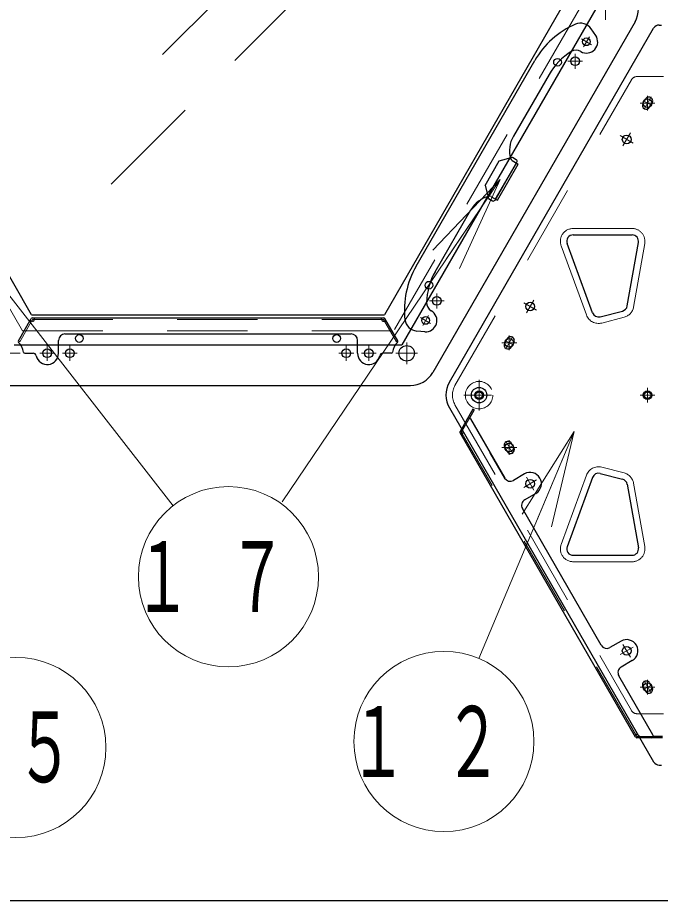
# Model space of a CAD drawing. Units: millimetres on the paper, scale 1:50. Extents: x -385 to 840, y 0 to 267.
# Drawn here: x 139.28 to 159.26, y 56.82 to 84.25 of the extents above; entities that cross this region are included whole.
import ezdxf

# ---------------------------------------------------------------- set-up
doc = ezdxf.new("R2010")
doc.units = ezdxf.units.MM
doc.linetypes.add('USER1', pattern=[4.5, 2.5, -2])
doc.linetypes.add('USER2', pattern=[6, 3, -1, 1, -1])
doc.layers.add('1_50', color=7, linetype='Continuous', lineweight=25)
doc.styles.add('ＭＳ ゴシック', font='')
doc.styles.get('ＭＳ ゴシック').set_extended_font_data('MS Gothic')

msp = doc.modelspace()

# ---------------------------------------------------------------- linework, layer by layer
at = {"layer": '1_50'}
for p, q in [((143.777, 83.097), (151.075, 90.395)), ((146.031, 82.918), (149.995, 86.882)), ((142.186, 79.073), (144.483, 81.37)), ((106.203, 56.817), (183.152, 56.817))]:
    msp.add_line(p, q, dxfattribs=at)
at = {"layer": '1_50', "linetype": 'USER2', "lineweight": 13}
for p, q in [((157.552, 84.857), (157.552, 84.177)), ((151.375, 74.157), (151.375, 73.477)), ((139.359, 73.817), (138.679, 73.817)), ((151.715, 73.817), (151.035, 73.817)), ((153.626, 72.996), (153.626, 72.039)), ((153.148, 72.517), (154.009, 72.517))]:
    msp.add_line(p, q, dxfattribs=at)
at = {"layer": '1_50', "color": 4, "linetype": 'USER1', "lineweight": 13}
for p, q in [((139.424, 74.517), (133.65, 84.517)), ((156.744, 84.517), (150.971, 74.517)), ((152.876, 72.817), (158.361, 82.317)), ((158.534, 82.417), (159.362, 82.417)), ((156.553, 77.696), (158.383, 77.696)), ((156.965, 75.007), (156.177, 77.158)), ((158.43, 75.255), (158.777, 77.226)), ((157.44, 74.757), (158.136, 74.936)), ((139.424, 74.517), (150.971, 74.517)), ((152.876, 72.217), (158.361, 62.717)), ((157.44, 70.277), (158.136, 70.098)), ((156.965, 70.027), (156.177, 67.876)), ((158.43, 69.78), (158.777, 67.808)), ((156.553, 67.339), (158.383, 67.339)), ((158.534, 62.617), (159.362, 62.617))]:
    msp.add_line(p, q, dxfattribs=at)
at = {"layer": '1_50', "color": 4}
for p, q in [((139.712, 75.017), (134.227, 84.517)), ((156.167, 84.517), (150.682, 75.017)), ((157.252, 84.517), (151.225, 74.077)), ((139.712, 75.017), (150.682, 75.017)), ((139.17, 74.077), (151.225, 74.077))]:
    msp.add_line(p, q, dxfattribs=at)
at = {"layer": '1_50', "color": 131}
for p, q in [((158.476, 84.117), (152.183, 73.217)), ((159.227, 84.017), (159.302, 84.017)), ((152.703, 72.917), (159.054, 83.917)), ((156.553, 77.496), (158.383, 77.496)), ((157.153, 75.076), (156.365, 77.227)), ((158.233, 75.289), (158.58, 77.261)), ((157.39, 74.951), (158.086, 75.13)), ((138.904, 72.817), (151.49, 72.817)), ((152.703, 72.117), (159.054, 61.117)), ((157.153, 69.958), (156.365, 67.807)), ((157.39, 70.083), (158.086, 69.904)), ((158.233, 69.745), (158.58, 67.773)), ((156.553, 67.539), (158.383, 67.539)), ((159.227, 61.017), (159.302, 61.017))]:
    msp.add_line(p, q, dxfattribs=at)
at = {"layer": '1_50', "color": 70}
for p, q in [((157.252, 83.696), (157.11, 83.902)), ((151.667, 76.523), (155.355, 82.912)), ((155.8, 82.482), (154.691, 80.561)), ((158.721, 81.582), (158.801, 81.72)), ((158.929, 81.462), (159.009, 81.6)), ((154.139, 78.604), (154.789, 79.73)), ((154.194, 78.572), (154.844, 79.698)), ((154.65, 79.81), (154.844, 79.698)), ((154, 78.684), (154.194, 78.572)), ((152.261, 76.352), (153.37, 78.273)), ((151.936, 74.488), (151.686, 74.508)), ((154.501, 74.272), (154.421, 74.134)), ((154.709, 74.152), (154.629, 74.014)), ((154.501, 70.762), (154.421, 70.9)), ((154.709, 70.882), (154.629, 71.02)), ((158.721, 63.452), (158.801, 63.314)), ((158.929, 63.572), (159.009, 63.434))]:
    msp.add_line(p, q, dxfattribs=at)
at = {"layer": '1_50', "color": 190, "linetype": 'USER2', "lineweight": 13}
for p, q in [((156.808, 83.587), (157.119, 83.407)), ((156.874, 83.341), (157.054, 83.653)), ((151.808, 74.927), (152.119, 74.747)), ((152.054, 74.993), (151.874, 74.681))]:
    msp.add_line(p, q, dxfattribs=at)
at = {"layer": '1_50', "color": 2, "linetype": 'USER2', "lineweight": 13}
for p, q in [((156.614, 82.661), (156.614, 83.121)), ((156.384, 82.891), (156.844, 82.891)), ((158.865, 81.821), (158.865, 81.361)), ((159.095, 81.591), (158.635, 81.591)), ((158.1, 80.266), (158.33, 80.664)), ((158.414, 80.35), (158.016, 80.58)), ((152.084, 75.443), (152.544, 75.443)), ((152.314, 75.213), (152.314, 75.673)), ((155.1, 75.07), (155.33, 75.468)), ((155.414, 75.154), (155.016, 75.384)), ((154.565, 74.373), (154.565, 73.913)), ((154.795, 74.143), (154.335, 74.143)), ((140.427, 73.817), (139.967, 73.817)), ((140.197, 74.047), (140.197, 73.587)), ((141.127, 73.817), (140.667, 73.817)), ((140.897, 73.587), (140.897, 74.047)), ((149.727, 73.817), (149.267, 73.817)), ((149.497, 73.587), (149.497, 74.047)), ((150.427, 73.817), (149.967, 73.817)), ((150.197, 74.047), (150.197, 73.587)), ((153.626, 72.747), (153.626, 72.287)), ((158.865, 72.747), (158.865, 72.287)), ((153.856, 72.517), (153.396, 72.517)), ((159.095, 72.517), (158.635, 72.517)), ((154.565, 71.121), (154.565, 70.661)), ((154.795, 70.891), (154.335, 70.891)), ((155.1, 69.964), (155.33, 69.566)), ((155.1, 69.964), (155.33, 69.566)), ((155.414, 69.88), (155.016, 69.65)), ((155.016, 69.65), (155.414, 69.88)), ((158.1, 64.768), (158.33, 64.37)), ((158.1, 64.768), (158.33, 64.37)), ((158.414, 64.684), (158.016, 64.454)), ((158.016, 64.454), (158.414, 64.684)), ((158.865, 63.673), (158.865, 63.213)), ((159.095, 63.443), (158.635, 63.443))]:
    msp.add_line(p, q, dxfattribs=at)
at = {"layer": '1_50', "color": 70, "linetype": 'USER2', "lineweight": 13}
for p, q in [((158.755, 81.4), (158.975, 81.782)), ((158.995, 81.516), (158.735, 81.666)), ((154.695, 74.068), (154.435, 74.218)), ((154.675, 74.334), (154.455, 73.952)), ((154.675, 70.7), (154.455, 71.082)), ((154.695, 70.966), (154.435, 70.816)), ((158.995, 63.518), (158.735, 63.368)), ((158.755, 63.634), (158.975, 63.252))]:
    msp.add_line(p, q, dxfattribs=at)
at = {"layer": '1_50', "color": 40}
for p, q in [((154.251, 79.798), (154.66, 79.908)), ((154.66, 79.908), (154.782, 79.838)), ((153.811, 79.036), (154.251, 79.798)), ((154.124, 78.578), (154.804, 79.756)), ((153.811, 79.036), (153.92, 78.626)), ((153.92, 78.626), (154.042, 78.556))]:
    msp.add_line(p, q, dxfattribs=at)
at = {"layer": '1_50', "lineweight": 13}
for p, q in [((136.246, 79.153), (144.108, 69.081)), ((154.286, 79.222), (147.507, 69.201)), ((152.191, 77.018), (154.286, 79.222)), ((154.286, 79.222), (152.605, 76.738)), ((154.286, 79.222), (153.019, 76.457)), ((156.584, 71.387), (153.619, 64.335)), ((154.96, 68.815), (156.584, 71.387)), ((156.584, 71.387), (155.421, 68.622)), ((156.584, 71.387), (155.882, 68.428))]:
    msp.add_line(p, q, dxfattribs=at)
at = {"layer": '1_50', "color": 190}
for p, q in [((139.299, 74.2), (139.701, 74.897)), ((139.735, 74.917), (150.659, 74.917)), ((139.799, 74.871), (139.799, 74.917)), ((150.595, 74.871), (150.595, 74.917)), ((151.096, 74.2), (150.693, 74.897)), ((139.739, 74.811), (139.674, 74.811)), ((150.655, 74.811), (150.72, 74.811)), ((140.747, 74.417), (149.647, 74.417)), ((140.547, 73.817), (140.547, 74.217)), ((149.847, 73.817), (149.847, 74.217)), ((139.498, 73.817), (139.758, 73.817)), ((150.896, 73.817), (150.636, 73.817)), ((153.433, 72.083), (153.032, 71.387)), ((153.473, 72.06), (153.326, 71.805)), ((153.473, 72.06), (153.433, 72.083)), ((153.361, 71.777), (154.421, 69.941)), ((158.493, 61.887), (153.032, 71.347)), ((153.125, 71.397), (153.093, 71.453)), ((153.103, 71.315), (153.063, 71.292)), ((154.421, 69.941), (153.971, 70.721)), ((155.04, 70.068), (154.694, 69.868)), ((155.39, 69.462), (155.044, 69.262)), ((157.421, 64.745), (154.971, 68.989)), ((158.04, 64.872), (157.694, 64.672)), ((158.39, 64.266), (158.044, 64.066)), ((159.03, 61.957), (157.971, 63.793)), ((158.502, 61.965), (158.462, 61.942)), ((159.332, 61.867), (158.528, 61.867)), ((158.584, 61.943), (158.616, 61.887)), ((159.332, 61.913), (159.037, 61.913))]:
    msp.add_line(p, q, dxfattribs=at)
at = {"layer": '1_50', "color": 190, "linetype": 'USER1', "lineweight": 13}
for p, q in [((139.339, 74.178), (139.739, 74.871)), ((139.739, 74.871), (150.655, 74.871)), ((151.055, 74.178), (150.655, 74.871)), ((139.339, 74.178), (139.299, 74.201)), ((151.055, 74.178), (151.095, 74.201)), ((153.326, 71.805), (153.073, 71.367)), ((158.532, 61.913), (153.073, 71.367)), ((159.037, 61.913), (158.532, 61.913))]:
    msp.add_line(p, q, dxfattribs=at)
at = {"layer": '1_50', "color": 131, "linetype": 'USER2', "lineweight": 13}
for p, q in [((153.771, 72.517), (153.481, 72.517)), ((153.626, 72.662), (153.626, 72.372)), ((159.01, 72.517), (158.72, 72.517)), ((158.865, 72.662), (158.865, 72.372))]:
    msp.add_line(p, q, dxfattribs=at)
at = {"layer": '1_50', "color": 190}
for centre in [(156.964, 83.497), (151.964, 74.837)]:
    msp.add_circle(centre, 0.12, dxfattribs=at)
at = {"layer": '1_50', "color": 4}
for centre in [(156.065, 82.861), (152.065, 75.933), (141.197, 74.277), (149.197, 74.277)]:
    msp.add_circle(centre, 0.12, dxfattribs=at)
at = {"layer": '1_50', "color": 2}
for centre in [(156.614, 82.891), (158.865, 81.591), (158.215, 80.465), (152.314, 75.443), (155.215, 75.269), (154.565, 74.143), (140.197, 73.817), (140.897, 73.817), (149.497, 73.817), (150.197, 73.817), (153.626, 72.517), (158.865, 72.517), (154.565, 70.891), (155.215, 69.765), (155.215, 69.765), (158.215, 64.569), (158.215, 64.569), (158.865, 63.443)]:
    msp.add_circle(centre, 0.135, dxfattribs=at)
at = {"layer": '1_50', "color": 131}
for centre, radius in [((151.375, 73.817), 0.24), ((153.626, 72.517), 0.24), ((153.626, 72.517), 0.105), ((158.865, 72.517), 0.105)]:
    msp.add_circle(centre, radius, dxfattribs=at)
at = {"layer": '1_50', "color": 4, "linetype": 'USER1', "lineweight": 13}
msp.add_circle((153.626, 72.517), 0.427, dxfattribs=at)
at = {"layer": '1_50', "lineweight": 13}
for centre in [(145.831, 66.874), (152.533, 61.754), (139.221, 61.568)]:
    msp.add_circle(centre, 2.8, dxfattribs=at)
at = {"layer": '1_50', "color": 131}
for centre, radius, start, end in [((157.783, 84.517), 0.8, 330, 30), ((159.227, 83.817), 0.2, 90, 150), ((156.553, 77.296), 0.2, 90, 200.1055), ((158.383, 77.296), 0.2, 350.0279, 90), ((158.036, 75.324), 0.2, 284.4383, 350.0279), ((157.34, 75.145), 0.2, 200.1055, 284.4383), ((151.49, 73.617), 0.8, 270, 330), ((153.395, 72.517), 0.8, 150, 210), ((157.34, 69.89), 0.2, 75.5617, 159.8945), ((158.036, 69.71), 0.2, 9.9721, 75.5617), ((156.553, 67.739), 0.2, 159.8945, 270), ((158.383, 67.739), 0.2, 270, 9.9721), ((159.227, 61.217), 0.2, 210, 270)]:
    msp.add_arc(centre, radius, start, end, dxfattribs=at)
at = {"layer": '1_50', "color": 70}
for centre, radius, start, end in [((157.705, 81.555), 2.713, 113.5555, 150), ((156.78, 83.675), 0.4, 34.5491, 113.5555), ((156.964, 83.497), 0.35, 240, 34.5491), ((157.532, 81.482), 2, 121.3056, 150), ((156.644, 82.943), 0.29, 60, 121.3056), ((158.905, 81.66), 0.12, 330, 150), ((158.825, 81.522), 0.12, 150, 330), ((155.47, 80.111), 0.9, 150, 195.5225), ((154.7, 79.897), 0.1, 195.5225, 240), ((154.15, 77.823), 0.9, 104.4775, 150), ((153.95, 78.598), 0.1, 60, 104.4775), ((154.016, 75.166), 2.713, 150, 186.4445), ((153.993, 75.352), 2, 150, 178.6944), ((152.284, 75.391), 0.29, 178.6944, 240), ((151.964, 74.837), 0.35, 265.4509, 60), ((151.718, 74.907), 0.4, 186.4445, 265.4509), ((154.525, 74.074), 0.12, 150, 330), ((154.605, 74.212), 0.12, 330, 150), ((154.525, 70.96), 0.12, 30, 210), ((154.605, 70.822), 0.12, 210, 30), ((158.825, 63.512), 0.12, 30, 210), ((158.905, 63.374), 0.12, 210, 30)]:
    msp.add_arc(centre, radius, start, end, dxfattribs=at)
at = {"layer": '1_50', "color": 4, "linetype": 'USER1', "lineweight": 13}
for centre, radius, start, end in [((158.534, 82.217), 0.2, 90, 150), ((156.553, 77.296), 0.4, 90, 200.1055), ((158.383, 77.296), 0.4, 350.0279, 90), ((158.036, 75.324), 0.4, 284.4383, 350.0279), ((157.34, 75.145), 0.4, 200.1055, 284.4383), ((153.395, 72.517), 0.6, 150, 210), ((157.34, 69.89), 0.4, 75.5617, 159.8945), ((158.036, 69.71), 0.4, 9.9721, 75.5617), ((156.553, 67.739), 0.4, 159.8945, 270), ((158.383, 67.739), 0.4, 270, 9.9721), ((158.534, 62.817), 0.2, 210, 270)]:
    msp.add_arc(centre, radius, start, end, dxfattribs=at)
at = {"layer": '1_50', "color": 40}
for centre, start, end in [((154.752, 79.786), 330, 60), ((154.072, 78.608), 240, 330)]:
    msp.add_arc(centre, 0.06, start, end, dxfattribs=at)
at = {"layer": '1_50', "color": 190}
for centre, radius, start, end in [((139.735, 74.877), 0.04, 90, 150), ((150.659, 74.877), 0.04, 30, 90), ((139.674, 74.771), 0.04, 90, 150), ((139.739, 74.871), 0.06, 270, 0), ((150.655, 74.871), 0.06, 180, 270), ((150.72, 74.771), 0.04, 30, 90), ((140.747, 74.217), 0.2, 90, 180), ((149.647, 74.217), 0.2, 0, 90), ((139.333, 74.18), 0.04, 150, 229.1931), ((139.019, 73.817), 0.44, 4.7802, 49.1931), ((151.375, 73.817), 0.44, 130.8069, 175.2198), ((151.061, 74.18), 0.04, 310.8069, 30), ((139.498, 73.857), 0.04, 184.7802, 270), ((139.758, 73.717), 0.1, 12.8396, 90), ((140.197, 73.817), 0.35, 192.8396, 0), ((150.197, 73.817), 0.35, 180, 347.1604), ((150.636, 73.717), 0.1, 90, 167.1604), ((150.896, 73.857), 0.04, 270, 355.2198), ((153.309, 71.747), 0.06, 30, 150), ((153.066, 71.367), 0.04, 150, 210), ((153.128, 71.473), 0.04, 150, 210), ((153.073, 71.367), 0.06, 300, 30), ((155.215, 69.765), 0.35, 300, 120), ((154.594, 70.041), 0.2, 210, 300), ((155.144, 69.089), 0.2, 120, 210), ((157.594, 64.845), 0.2, 210, 300), ((158.215, 64.569), 0.35, 300, 120), ((158.144, 63.893), 0.2, 120, 210), ((158.528, 61.907), 0.04, 210, 270), ((158.532, 61.913), 0.06, 30, 120), ((158.651, 61.907), 0.04, 210, 270), ((158.978, 61.927), 0.06, 270, 30)]:
    msp.add_arc(centre, radius, start, end, dxfattribs=at)

# ---------------------------------------------------------------- texts
at = {"layer": '1_50', "char_height": 2.199, "attachment_point": 5, "style": 'ＭＳ ゴシック'}
for s, insert in [('\\T1.64;\\W0.6;１７', (145.831, 66.874)), ('\\T1.64;\\W0.6;１２', (152.533, 61.754)), ('\\T1.64;\\W0.6;１５', (139.221, 61.568))]:
    msp.add_mtext(s, dxfattribs=dict(at, insert=insert))

doc.saveas('drawing.dxf')
